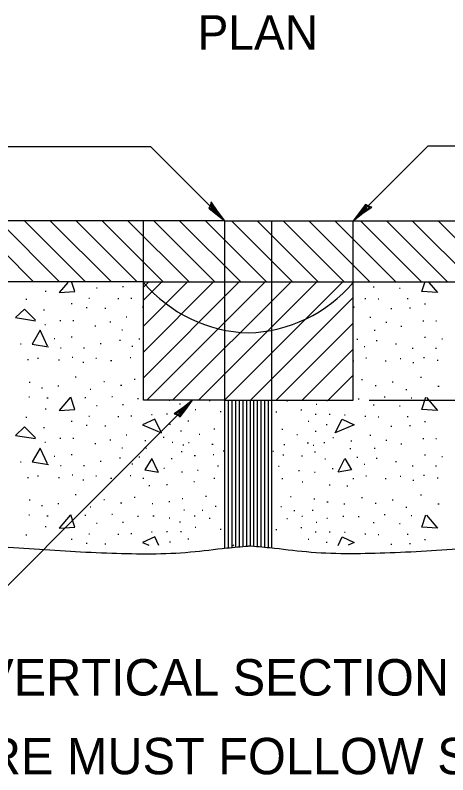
# Model space of a CAD drawing. Extents: x 17216 to 18874, y 6612 to 8544.
# Drawn here: x 18807.25 to 18831.03, y 8221.24 to 8262.95 of the extents above; entities that cross this region are included whole.
import ezdxf

# ---------------------------------------------------------------- set-up
doc = ezdxf.new("R2010")
doc.units = 0
for name, color, linetype in [('Design_EX_Roadway Dimensions', 7, 'Continuous'), ('Design_EX_Roadway Notes', 7, 'Continuous'), ('Removal_Items', 7, 'Continuous'), ('Signals_PR_Detector Loop', 7, 'Continuous')]:
    doc.layers.add(name, color=color, linetype=linetype)

msp = doc.modelspace()

# ---------------------------------------------------------------- linework, layer by layer
at = {"layer": 'Design_EX_Roadway Dimensions'}
msp.add_line((18826.703, 8241.802), (18847.863, 8241.802), dxfattribs=at)
at = {"layer": 'Design_EX_Roadway Notes'}
for p, q in [((18814.713, 8255.712), (18794.593, 8255.712)), ((18818.773, 8251.662), (18814.713, 8255.712)), ((18825.823, 8251.662), (18829.943, 8255.772)), ((18829.943, 8255.772), (18852.023, 8255.772)), ((18805.003, 8229.792), (18817.003, 8241.802))]:
    msp.add_line(p, q, dxfattribs=at)
for points in [[(18817.973, 8252.482), (18817.883, 8252.342), (18818.273, 8252.042), (18818.773, 8251.662), (18818.363, 8252.192), (18818.023, 8252.692), (18817.973, 8252.482), (18817.923, 8252.362), (18818.473, 8251.962), (18818.043, 8252.572), (18818.013, 8252.392), (18818.243, 8252.182), (18818.063, 8252.432)], [(18826.653, 8252.462), (18826.503, 8252.552), (18826.213, 8252.162), (18825.823, 8251.662), (18826.363, 8252.072), (18826.853, 8252.412), (18826.653, 8252.462), (18826.533, 8252.512), (18826.123, 8251.962), (18826.743, 8252.392), (18826.563, 8252.422), (18826.353, 8252.172), (18826.603, 8252.352)], [(18816.183, 8241.002), (18816.323, 8240.902), (18816.623, 8241.292), (18817.003, 8241.802), (18816.463, 8241.392), (18815.983, 8241.052), (18816.183, 8241.002), (18816.293, 8240.952), (18816.713, 8241.502), (18816.083, 8241.072), (18816.263, 8241.042), (18816.473, 8241.272), (18816.233, 8241.092)]]:
    msp.add_lwpolyline(points, dxfattribs=at)
at = {"layer": 'Removal_Items'}
for p, q in [((18811.763, 8247.962), (18811.723, 8247.962)), ((18813.203, 8248.032), (18813.143, 8248.032)), ((18826.933, 8248.032), (18826.983, 8248.032)), ((18828.363, 8247.962), (18828.413, 8247.962)), ((18808.953, 8247.782), (18808.893, 8247.782)), ((18807.883, 8247.332), (18807.833, 8247.332)), ((18810.373, 8247.102), (18810.323, 8247.102)), ((18811.333, 8247.382), (18811.293, 8247.382)), ((18812.943, 8247.372), (18812.883, 8247.372)), ((18813.663, 8247.392), (18813.613, 8247.392)), ((18826.473, 8247.392), (18826.523, 8247.392)), ((18827.193, 8247.372), (18827.243, 8247.372)), ((18828.793, 8247.382), (18828.843, 8247.382)), ((18829.753, 8247.102), (18829.803, 8247.102)), ((18808.863, 8246.752), (18808.813, 8246.752)), ((18811.213, 8246.872), (18811.153, 8246.872)), ((18812.233, 8246.842), (18812.183, 8246.842)), ((18827.893, 8246.842), (18827.953, 8246.842)), ((18828.923, 8246.872), (18828.973, 8246.872)), ((18813.383, 8246.362), (18813.343, 8246.362)), ((18826.743, 8246.362), (18826.793, 8246.362)), ((18808.913, 8245.952), (18808.873, 8245.952)), ((18809.763, 8246.162), (18809.703, 8246.162)), ((18810.473, 8246.162), (18810.423, 8246.162)), ((18811.673, 8245.872), (18811.623, 8245.872)), ((18812.503, 8246.082), (18812.453, 8246.082)), ((18827.623, 8246.082), (18827.683, 8246.082)), ((18828.453, 8245.872), (18828.503, 8245.872)), ((18829.663, 8246.162), (18829.703, 8246.162)), ((18830.373, 8246.162), (18830.413, 8246.162)), ((18813.153, 8245.652), (18813.103, 8245.652)), ((18826.983, 8245.652), (18827.033, 8245.652)), ((18809.433, 8245.182), (18809.383, 8245.182)), ((18810.373, 8245.272), (18810.323, 8245.272)), ((18813.033, 8245.092), (18812.983, 8245.092)), ((18814.103, 8245.152), (18814.053, 8245.152)), ((18826.023, 8245.152), (18826.083, 8245.152)), ((18827.093, 8245.092), (18827.153, 8245.092)), ((18829.753, 8245.272), (18829.803, 8245.272)), ((18830.693, 8245.182), (18830.743, 8245.182)), ((18807.583, 8244.882), (18807.533, 8244.882)), ((18809.783, 8244.672), (18809.733, 8244.672)), ((18811.053, 8244.672), (18811.003, 8244.672)), ((18811.973, 8244.902), (18811.923, 8244.902)), ((18813.713, 8244.752), (18813.663, 8244.752)), ((18826.423, 8244.752), (18826.463, 8244.752)), ((18828.153, 8244.902), (18828.203, 8244.902)), ((18829.073, 8244.672), (18829.123, 8244.672)), ((18830.343, 8244.672), (18830.403, 8244.672)), ((18807.983, 8244.022), (18807.923, 8244.022)), ((18808.523, 8244.102), (18808.483, 8244.102)), ((18809.693, 8244.012), (18809.633, 8244.012)), ((18810.423, 8244.152), (18810.383, 8244.152)), ((18811.023, 8243.872), (18810.973, 8243.872)), ((18811.723, 8244.102), (18811.683, 8244.102)), ((18812.553, 8243.972), (18812.493, 8243.972)), ((18813.613, 8244.132), (18813.563, 8244.132)), ((18826.513, 8244.132), (18826.563, 8244.132)), ((18827.583, 8243.972), (18827.633, 8243.972)), ((18828.403, 8244.102), (18828.453, 8244.102)), ((18829.103, 8243.872), (18829.153, 8243.872)), ((18829.693, 8244.152), (18829.753, 8244.152)), ((18830.443, 8244.012), (18830.493, 8244.012)), ((18810.593, 8243.072), (18810.543, 8243.072)), ((18813.843, 8242.942), (18813.793, 8242.942)), ((18826.283, 8242.942), (18826.343, 8242.942)), ((18829.533, 8243.072), (18829.583, 8243.072)), ((18808.073, 8242.782), (18808.013, 8242.782)), ((18809.643, 8242.572), (18809.593, 8242.572)), ((18812.153, 8242.812), (18812.113, 8242.812)), ((18813.103, 8242.622), (18813.043, 8242.622)), ((18827.033, 8242.622), (18827.083, 8242.622)), ((18827.963, 8242.812), (18828.023, 8242.812)), ((18830.483, 8242.572), (18830.543, 8242.572)), ((18808.743, 8242.462), (18808.703, 8242.462)), ((18811.413, 8242.402), (18811.363, 8242.402)), ((18828.713, 8242.402), (18828.773, 8242.402)), ((18808.043, 8241.972), (18807.993, 8241.972)), ((18809.053, 8241.912), (18808.993, 8241.912)), ((18811.123, 8241.942), (18811.073, 8241.942)), ((18812.603, 8241.992), (18812.553, 8241.992)), ((18814.023, 8241.882), (18813.973, 8241.882)), ((18815.753, 8241.782), (18815.703, 8241.782)), ((18817.963, 8241.772), (18817.903, 8241.772)), ((18822.173, 8241.772), (18822.223, 8241.772)), ((18824.373, 8241.782), (18824.423, 8241.782)), ((18826.103, 8241.882), (18826.153, 8241.882)), ((18827.523, 8241.992), (18827.583, 8241.992)), ((18829.013, 8241.942), (18829.053, 8241.942)), ((18808.953, 8241.322), (18808.893, 8241.322)), ((18811.763, 8241.492), (18811.723, 8241.492)), ((18813.203, 8241.552), (18813.143, 8241.552)), ((18816.343, 8241.582), (18816.283, 8241.582)), ((18817.173, 8241.282), (18817.133, 8241.282)), ((18822.953, 8241.282), (18823.003, 8241.282)), ((18823.793, 8241.582), (18823.833, 8241.582)), ((18826.933, 8241.552), (18826.983, 8241.552)), ((18828.363, 8241.492), (18828.413, 8241.492)), ((18807.883, 8240.862), (18807.833, 8240.862)), ((18811.333, 8240.912), (18811.293, 8240.912)), ((18812.943, 8240.902), (18812.883, 8240.902)), ((18813.663, 8240.932), (18813.613, 8240.932)), ((18814.783, 8241.012), (18814.733, 8241.012)), ((18815.613, 8241.042), (18815.563, 8241.042)), ((18816.393, 8241.042), (18816.343, 8241.042)), ((18818.563, 8241.172), (18818.513, 8241.172)), ((18821.573, 8241.172), (18821.623, 8241.172)), ((18823.743, 8241.042), (18823.783, 8241.042)), ((18824.513, 8241.042), (18824.563, 8241.042)), ((18825.353, 8241.012), (18825.393, 8241.012)), ((18826.473, 8240.932), (18826.523, 8240.932)), ((18827.193, 8240.902), (18827.243, 8240.902)), ((18828.793, 8240.912), (18828.843, 8240.912)), ((18810.373, 8240.632), (18810.323, 8240.632)), ((18815.793, 8240.472), (18815.733, 8240.472)), ((18816.793, 8240.652), (18816.733, 8240.652)), ((18823.343, 8240.652), (18823.383, 8240.652)), ((18824.343, 8240.472), (18824.393, 8240.472)), ((18829.753, 8240.632), (18829.803, 8240.632)), ((18808.863, 8240.292), (18808.813, 8240.292)), ((18811.213, 8240.412), (18811.153, 8240.412)), ((18812.233, 8240.372), (18812.183, 8240.372)), ((18816.393, 8240.102), (18816.343, 8240.102)), ((18818.213, 8240.212), (18818.163, 8240.212)), ((18821.913, 8240.212), (18821.963, 8240.212)), ((18823.743, 8240.102), (18823.783, 8240.102)), ((18827.893, 8240.372), (18827.953, 8240.372)), ((18828.923, 8240.412), (18828.973, 8240.412)), ((18809.763, 8239.702), (18809.703, 8239.702)), ((18810.473, 8239.702), (18810.423, 8239.702)), ((18812.503, 8239.612), (18812.453, 8239.612)), ((18813.383, 8239.892), (18813.343, 8239.892)), ((18815.433, 8239.762), (18815.373, 8239.762)), ((18817.403, 8239.932), (18817.353, 8239.932)), ((18822.723, 8239.932), (18822.773, 8239.932)), ((18824.703, 8239.762), (18824.743, 8239.762)), ((18826.743, 8239.892), (18826.793, 8239.892)), ((18827.623, 8239.612), (18827.683, 8239.612)), ((18829.663, 8239.702), (18829.703, 8239.702)), ((18830.373, 8239.702), (18830.413, 8239.702)), ((18808.913, 8239.482), (18808.873, 8239.482)), ((18811.673, 8239.402), (18811.623, 8239.402)), ((18813.153, 8239.182), (18813.103, 8239.182)), ((18814.423, 8239.582), (18814.383, 8239.582)), ((18815.913, 8239.482), (18815.873, 8239.482)), ((18816.513, 8239.332), (18816.463, 8239.332)), ((18816.813, 8239.462), (18816.773, 8239.462)), ((18818.123, 8239.382), (18818.063, 8239.382)), ((18822.013, 8239.382), (18822.063, 8239.382)), ((18823.303, 8239.462), (18823.363, 8239.462)), ((18823.623, 8239.332), (18823.663, 8239.332)), ((18824.213, 8239.482), (18824.263, 8239.482)), ((18825.703, 8239.582), (18825.753, 8239.582)), ((18826.983, 8239.182), (18827.033, 8239.182)), ((18828.453, 8239.402), (18828.503, 8239.402)), ((18810.373, 8238.812), (18810.323, 8238.812)), ((18814.473, 8239.162), (18814.433, 8239.162)), ((18816.433, 8238.972), (18816.373, 8238.972)), ((18818.173, 8238.812), (18818.123, 8238.812)), ((18818.733, 8239.012), (18818.683, 8239.012)), ((18821.403, 8239.012), (18821.443, 8239.012)), ((18821.953, 8238.812), (18822.013, 8238.812)), ((18823.703, 8238.972), (18823.753, 8238.972)), ((18825.643, 8239.162), (18825.703, 8239.162)), ((18829.753, 8238.812), (18829.803, 8238.812)), ((18807.583, 8238.412), (18807.533, 8238.412)), ((18809.433, 8238.722), (18809.383, 8238.722)), ((18811.973, 8238.442), (18811.923, 8238.442)), ((18813.033, 8238.622), (18812.983, 8238.622)), ((18814.103, 8238.672), (18814.053, 8238.672)), ((18815.873, 8238.592), (18815.823, 8238.592)), ((18817.153, 8238.752), (18817.093, 8238.752)), ((18822.983, 8238.752), (18823.033, 8238.752)), ((18824.263, 8238.592), (18824.303, 8238.592)), ((18826.023, 8238.672), (18826.083, 8238.672)), ((18827.093, 8238.622), (18827.153, 8238.622)), ((18828.153, 8238.442), (18828.203, 8238.442)), ((18830.693, 8238.722), (18830.743, 8238.722)), ((18809.783, 8238.202), (18809.733, 8238.202)), ((18811.053, 8238.202), (18811.003, 8238.202)), ((18813.713, 8238.292), (18813.663, 8238.292)), ((18815.463, 8238.062), (18815.413, 8238.062)), ((18817.313, 8237.952), (18817.263, 8237.952)), ((18818.423, 8238.182), (18818.373, 8238.182)), ((18821.713, 8238.182), (18821.763, 8238.182)), ((18822.823, 8237.952), (18822.873, 8237.952)), ((18824.663, 8238.062), (18824.723, 8238.062)), ((18826.423, 8238.292), (18826.463, 8238.292)), ((18829.073, 8238.202), (18829.123, 8238.202)), ((18830.343, 8238.202), (18830.403, 8238.202)), ((18807.983, 8237.552), (18807.923, 8237.552)), ((18808.523, 8237.642), (18808.483, 8237.642)), ((18809.693, 8237.542), (18809.633, 8237.542)), ((18810.423, 8237.682), (18810.383, 8237.682)), ((18811.723, 8237.642), (18811.683, 8237.642)), ((18812.553, 8237.512), (18812.493, 8237.512)), ((18813.613, 8237.662), (18813.563, 8237.662)), ((18814.313, 8237.512), (18814.273, 8237.512)), ((18816.443, 8237.852), (18816.383, 8237.852)), ((18818.213, 8237.512), (18818.163, 8237.512)), ((18821.913, 8237.512), (18821.963, 8237.512)), ((18823.693, 8237.852), (18823.743, 8237.852)), ((18825.803, 8237.512), (18825.863, 8237.512)), ((18826.513, 8237.662), (18826.563, 8237.662)), ((18827.583, 8237.512), (18827.633, 8237.512)), ((18828.403, 8237.642), (18828.453, 8237.642)), ((18829.693, 8237.682), (18829.753, 8237.682)), ((18830.443, 8237.542), (18830.493, 8237.542)), ((18811.023, 8237.412), (18810.973, 8237.412)), ((18814.653, 8237.102), (18814.603, 8237.102)), ((18815.613, 8237.162), (18815.563, 8237.162)), ((18817.113, 8237.322), (18817.063, 8237.322)), ((18823.023, 8237.322), (18823.063, 8237.322)), ((18824.513, 8237.162), (18824.563, 8237.162)), ((18825.473, 8237.102), (18825.533, 8237.102)), ((18829.103, 8237.412), (18829.153, 8237.412)), ((18808.073, 8236.312), (18808.013, 8236.312)), ((18810.593, 8236.612), (18810.543, 8236.612)), ((18812.153, 8236.342), (18812.113, 8236.342)), ((18813.843, 8236.472), (18813.793, 8236.472)), ((18816.463, 8236.392), (18816.423, 8236.392)), ((18817.763, 8236.512), (18817.703, 8236.512)), ((18822.373, 8236.512), (18822.413, 8236.512)), ((18823.663, 8236.392), (18823.713, 8236.392)), ((18826.283, 8236.472), (18826.343, 8236.472)), ((18827.963, 8236.342), (18828.023, 8236.342)), ((18829.533, 8236.612), (18829.583, 8236.612)), ((18808.743, 8236.002), (18808.703, 8236.002)), ((18809.643, 8236.112), (18809.593, 8236.112)), ((18811.413, 8235.932), (18811.363, 8235.932)), ((18813.103, 8236.152), (18813.043, 8236.152)), ((18814.823, 8236.112), (18814.773, 8236.112)), ((18815.743, 8236.222), (18815.693, 8236.222)), ((18818.293, 8235.972), (18818.243, 8235.972)), ((18821.843, 8235.972), (18821.893, 8235.972)), ((18824.383, 8236.222), (18824.443, 8236.222)), ((18825.303, 8236.112), (18825.363, 8236.112)), ((18827.033, 8236.152), (18827.083, 8236.152)), ((18828.713, 8235.932), (18828.773, 8235.932)), ((18830.483, 8236.112), (18830.543, 8236.112)), ((18808.043, 8235.502), (18807.993, 8235.502)), ((18809.053, 8235.432), (18808.993, 8235.432)), ((18811.123, 8235.482), (18811.073, 8235.482)), ((18812.603, 8235.532), (18812.553, 8235.532)), ((18814.883, 8235.432), (18814.823, 8235.432)), ((18816.563, 8235.762), (18816.513, 8235.762)), ((18817.133, 8235.432), (18817.083, 8235.432)), ((18817.563, 8235.742), (18817.523, 8235.742)), ((18822.563, 8235.742), (18822.613, 8235.742)), ((18823.003, 8235.432), (18823.043, 8235.432)), ((18823.563, 8235.762), (18823.623, 8235.762)), ((18825.253, 8235.432), (18825.303, 8235.432)), ((18827.523, 8235.532), (18827.583, 8235.532)), ((18829.013, 8235.482), (18829.053, 8235.482)), ((18811.763, 8235.032), (18811.723, 8235.032)), ((18813.203, 8235.092), (18813.143, 8235.092)), ((18814.023, 8235.422), (18813.973, 8235.422)), ((18815.753, 8235.322), (18815.703, 8235.322)), ((18816.343, 8235.112), (18816.283, 8235.112)), ((18817.963, 8235.312), (18817.903, 8235.312)), ((18822.173, 8235.312), (18822.223, 8235.312)), ((18823.793, 8235.112), (18823.833, 8235.112)), ((18824.373, 8235.322), (18824.423, 8235.322)), ((18826.103, 8235.422), (18826.153, 8235.422)), ((18826.933, 8235.092), (18826.983, 8235.092)), ((18828.363, 8235.032), (18828.413, 8235.032)), ((18808.953, 8234.852), (18808.893, 8234.852)), ((18817.173, 8234.822), (18817.133, 8234.822)), ((18818.563, 8234.702), (18818.513, 8234.702)), ((18821.573, 8234.702), (18821.623, 8234.702)), ((18822.953, 8234.822), (18823.003, 8234.822)), ((18807.883, 8234.402), (18807.833, 8234.402)), ((18811.333, 8234.442), (18811.293, 8234.442)), ((18812.943, 8234.432), (18812.883, 8234.432)), ((18813.663, 8234.462), (18813.613, 8234.462)), ((18814.783, 8234.552), (18814.733, 8234.552)), ((18815.613, 8234.572), (18815.563, 8234.572)), ((18816.393, 8234.572), (18816.343, 8234.572)), ((18816.793, 8234.182), (18816.733, 8234.182)), ((18823.343, 8234.182), (18823.383, 8234.182)), ((18823.743, 8234.572), (18823.783, 8234.572)), ((18824.513, 8234.572), (18824.563, 8234.572)), ((18825.353, 8234.552), (18825.393, 8234.552)), ((18826.473, 8234.462), (18826.523, 8234.462)), ((18827.193, 8234.432), (18827.243, 8234.432)), ((18828.793, 8234.442), (18828.843, 8234.442)), ((18810.373, 8234.162), (18810.323, 8234.162)), ((18811.213, 8233.942), (18811.153, 8233.942)), ((18812.233, 8233.902), (18812.183, 8233.902)), ((18815.793, 8234.012), (18815.733, 8234.012)), ((18824.343, 8234.012), (18824.393, 8234.012)), ((18827.893, 8233.902), (18827.953, 8233.902)), ((18828.923, 8233.942), (18828.973, 8233.942)), ((18829.753, 8234.162), (18829.803, 8234.162))]:
    msp.add_line(p, q, dxfattribs=at)
for points in [[(18808.263, 8248.302), (18804.923, 8251.662)], [(18809.693, 8248.302), (18806.333, 8251.662)], [(18811.113, 8248.302), (18807.753, 8251.662)], [(18812.533, 8248.302), (18809.173, 8251.662)], [(18813.953, 8248.302), (18810.603, 8251.662)], [(18815.373, 8248.302), (18812.023, 8251.662)], [(18816.803, 8248.302), (18813.443, 8251.662)], [(18818.223, 8248.302), (18814.863, 8251.652)], [(18819.643, 8248.302), (18816.283, 8251.662)], [(18821.063, 8248.302), (18817.703, 8251.662)], [(18822.483, 8248.302), (18819.133, 8251.662)], [(18823.903, 8248.302), (18820.553, 8251.662)], [(18825.323, 8248.302), (18821.973, 8251.662)], [(18826.743, 8248.302), (18823.383, 8251.662)], [(18828.163, 8248.302), (18824.813, 8251.662)], [(18829.583, 8248.302), (18826.233, 8251.662)], [(18831.013, 8248.302), (18827.653, 8251.662)], [(18832.433, 8248.302), (18829.073, 8251.662)], [(18833.853, 8248.302), (18830.493, 8251.662)], [(18810.143, 8248.272), (18809.673, 8247.712)], [(18810.523, 8247.772), (18810.363, 8248.272)], [(18814.303, 8243.032), (18819.523, 8248.262)], [(18814.303, 8244.452), (18818.103, 8248.262)], [(18814.303, 8245.872), (18816.683, 8248.262)], [(18814.303, 8247.302), (18815.273, 8248.262)], [(18814.303, 8248.012), (18814.563, 8248.262)], [(18814.483, 8241.802), (18820.943, 8248.262)], [(18815.903, 8241.802), (18822.373, 8248.262)], [(18817.333, 8241.802), (18823.793, 8248.262)], [(18818.753, 8241.802), (18825.213, 8248.262)], [(18829.603, 8247.772), (18829.763, 8248.272)], [(18829.993, 8248.272), (18830.463, 8247.712)], [(18809.673, 8247.712), (18810.523, 8247.772)], [(18830.463, 8247.712), (18829.603, 8247.772)], [(18820.173, 8241.802), (18825.823, 8247.452)], [(18808.363, 8246.202), (18807.763, 8246.802), (18807.263, 8246.342), (18808.373, 8246.172)], [(18814.303, 8246.952), (18814.253, 8246.922)], [(18814.253, 8246.922), (18814.303, 8246.892)], [(18825.823, 8246.952), (18825.883, 8246.922)], [(18825.883, 8246.922), (18825.823, 8246.892)], [(18821.593, 8241.802), (18825.823, 8246.032)], [(18809.033, 8244.782), (18808.623, 8245.652), (18808.173, 8244.892), (18809.073, 8244.742)], [(18823.023, 8241.802), (18825.823, 8244.612)], [(18814.303, 8243.972), (18814.273, 8243.972)], [(18825.823, 8243.972), (18825.863, 8243.972)], [(18824.443, 8241.802), (18825.823, 8243.182)], [(18810.263, 8241.962), (18809.673, 8241.242), (18810.523, 8241.302), (18810.313, 8241.982)], [(18829.863, 8241.962), (18830.463, 8241.242), (18829.603, 8241.302), (18829.813, 8241.982)], [(18815.283, 8240.022), (18814.923, 8240.762), (18814.253, 8240.452), (18815.283, 8240.012)], [(18824.843, 8240.022), (18825.213, 8240.762), (18825.883, 8240.452), (18824.833, 8240.012)], [(18808.363, 8239.742), (18807.763, 8240.342), (18807.263, 8239.872), (18808.373, 8239.712)], [(18809.033, 8238.312), (18808.623, 8239.182), (18808.173, 8238.422), (18809.073, 8238.282)], [(18815.113, 8237.872), (18814.763, 8238.602), (18814.383, 8237.982), (18815.123, 8237.852)], [(18825.003, 8237.872), (18825.363, 8238.602), (18825.733, 8237.982), (18825.003, 8237.852)], [(18810.263, 8235.502), (18809.673, 8234.782), (18810.523, 8234.842), (18810.313, 8235.512)], [(18829.863, 8235.502), (18830.463, 8234.782), (18829.603, 8234.842), (18829.813, 8235.512)], [(18814.923, 8234.302), (18814.253, 8233.992)], [(18815.143, 8233.832), (18814.923, 8234.302)], [(18824.993, 8233.832), (18825.213, 8234.302)], [(18825.213, 8234.302), (18825.883, 8233.992)], [(18807.763, 8233.872), (18807.763, 8233.872)], [(18807.763, 8233.872), (18807.763, 8233.872)], [(18814.253, 8233.992), (18814.593, 8233.842)], [(18819.263, 8233.872), (18819.203, 8233.812)], [(18825.883, 8233.992), (18825.543, 8233.842)]]:
    msp.add_lwpolyline(points, dxfattribs=at)
at = {"layer": 'Signals_PR_Detector Loop'}
for p, q in [((18818.773, 8251.662), (18798.363, 8251.662)), ((18814.303, 8241.802), (18814.303, 8251.662)), ((18818.773, 8233.682), (18818.773, 8251.662)), ((18818.773, 8251.662), (18821.353, 8251.662)), ((18821.353, 8251.662), (18841.753, 8251.662)), ((18821.353, 8233.682), (18821.353, 8251.662)), ((18825.823, 8241.802), (18825.823, 8251.662)), ((18814.293, 8248.302), (18798.363, 8248.302)), ((18814.313, 8248.302), (18825.783, 8248.302)), ((18825.833, 8248.302), (18841.753, 8248.302)), ((18818.773, 8241.802), (18814.303, 8241.802)), ((18818.773, 8241.802), (18821.353, 8241.802)), ((18818.973, 8233.694), (18818.973, 8241.802)), ((18819.173, 8233.728), (18819.173, 8241.802)), ((18819.373, 8233.733), (18819.373, 8241.802)), ((18819.573, 8233.767), (18819.573, 8241.802)), ((18819.773, 8233.79), (18819.773, 8241.802)), ((18819.973, 8233.801), (18819.973, 8241.802)), ((18820.173, 8233.807), (18820.173, 8241.802)), ((18820.373, 8233.773), (18820.373, 8241.802)), ((18820.573, 8233.756), (18820.573, 8241.802)), ((18820.773, 8233.75), (18820.773, 8241.802)), ((18820.973, 8233.722), (18820.973, 8241.802)), ((18821.173, 8233.705), (18821.173, 8241.802)), ((18821.353, 8241.802), (18825.823, 8241.802))]:
    msp.add_line(p, q, dxfattribs=at)
for centre, start, end in [((18820.305, 8253.408), 220.6141, 268.2617), ((18819.825, 8253.408), 271.7383, 319.3859)]:
    msp.add_arc(centre, 7.906, start, end, dxfattribs=at)
for points in [[(18798.363, 8251.662), (18798.413, 8250.192), (18798.663, 8248.962), (18798.353, 8248.172), (18798.293, 8246.602), (18798.443, 8244.582), (18798.103, 8241.082), (18798.083, 8238.352), (18798.013, 8237.002), (18798.623, 8235.802), (18799.303, 8234.862), (18800.873, 8233.882), (18803.413, 8233.812), (18808.013, 8233.662), (18812.553, 8233.412), (18816.883, 8233.472), (18818.883, 8233.692), (18820.053, 8233.798)], [(18841.753, 8251.662), (18841.723, 8250.192), (18841.463, 8248.962), (18841.773, 8248.172), (18841.833, 8246.602), (18841.683, 8244.582), (18842.023, 8241.082), (18842.053, 8238.352), (18842.113, 8237.002), (18841.503, 8235.802), (18840.833, 8234.862), (18839.263, 8233.882), (18836.713, 8233.812), (18832.113, 8233.662), (18827.573, 8233.412), (18823.253, 8233.472), (18821.253, 8233.692), (18820.072, 8233.798)]]:
    msp.add_spline(points, degree=3, dxfattribs=at)

# ---------------------------------------------------------------- texts
at = {"layer": 'Design_EX_Roadway Notes'}
for s, height, p in [('PLAN', 1.8954, (18817.274, 8261.05)), ('VERTICAL SECTION', 2, (18805.383, 8225.59)), ('NOTE: LOOP WIRE MUST FOLLOW SAW CUT', 2, (18785.275, 8221.267))]:
    msp.add_text(s, height=height, dxfattribs=at).set_placement(p)

doc.saveas('drawing.dxf')
